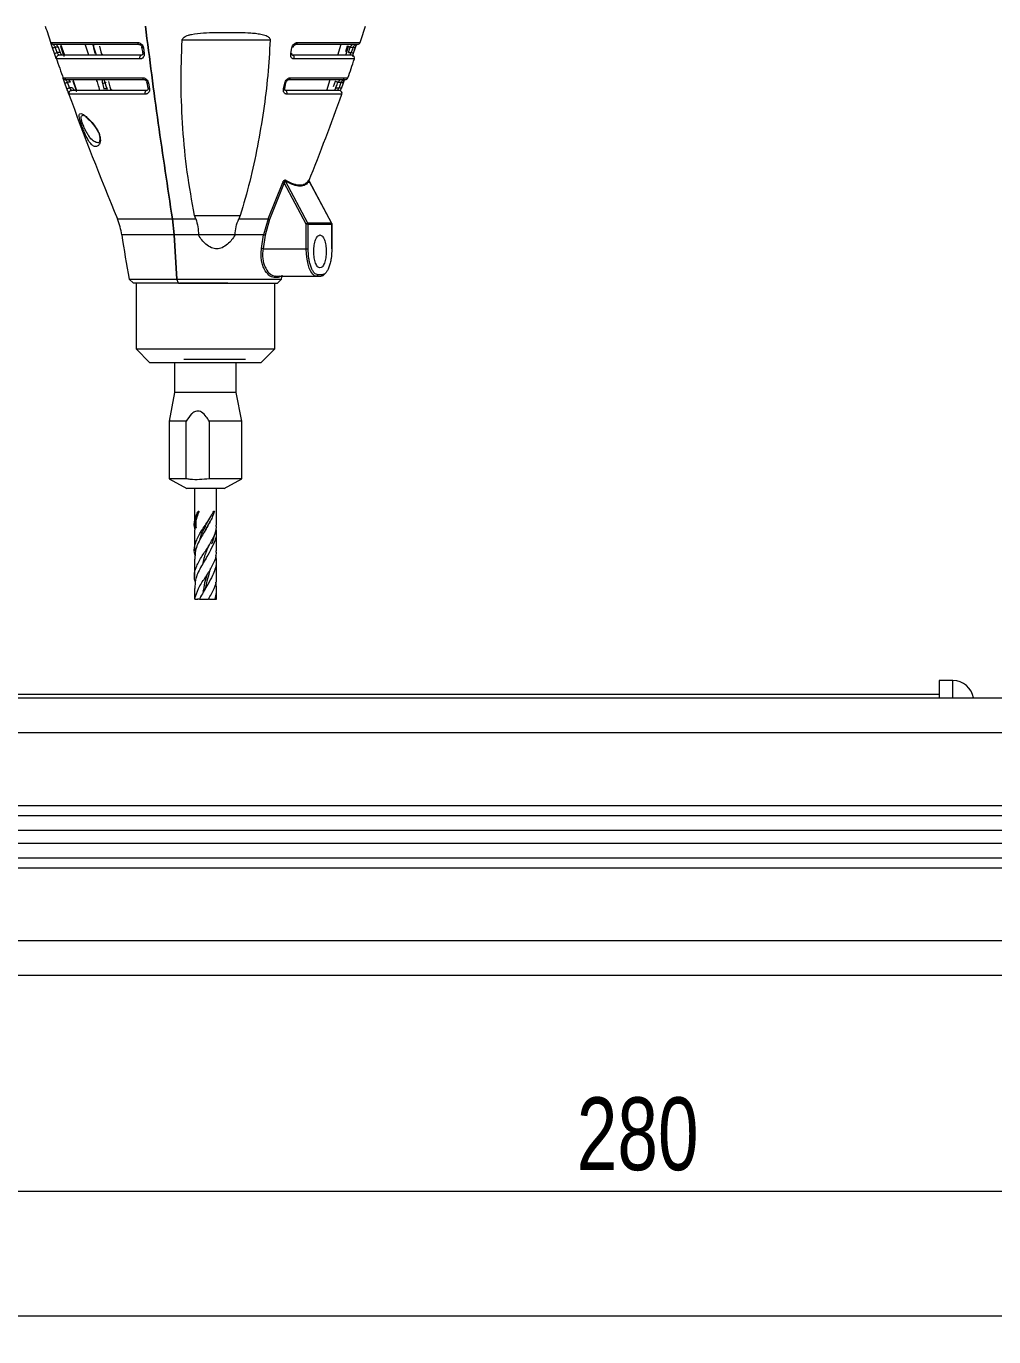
# Model space of a CAD drawing. Header units: millimetres. Extents: x 0 to 594, y 0 to 420.
# Drawn here: x 204 to 250.6, y 247.7 to 310.8 of the extents above; entities that cross this region are included whole.
import ezdxf

# ---------------------------------------------------------------- set-up
doc = ezdxf.new("R2010")
doc.units = ezdxf.units.MM
doc.styles.add('SLDTEXTSTYLE0', font='TXT', dxfattribs={"width": 0.75})
doc.dimstyles.new('SLDDIMSTYLE1', dxfattribs={"dimtxt": 3.5, "dimasz": 3.302, "dimexe": 0, "dimexo": 0.0625, "dimgap": 0.875, "dimtad": 1, "dimlfac": 3, "dimrnd": 1e-09, "dimzin": 12, "dimdsep": 46, "dimtxsty": 'SLDTEXTSTYLE0', "dimsah": 1, "dimcen": 0.09, "dimadec": 0, "dimazin": 3, "dimtfac": 1, "dimtofl": 0, "dimtmove": 0, "dimatfit": 3, "dimfxl": 0, "dimfrac": 2, "dimtolj": 1, "dimtzin": 12, "dimarcsym": 0})

# ---------------------------------------------------------------- blocks, each defined once
blk = doc.blocks.new('*D3')
at = {"color": 7, "linetype": 'Continuous', "lineweight": 0}
for p, q in [((82.46, 265.785), (82.46, 247.735)), ((282.46, 265.785), (282.46, 247.735)), ((82.46, 248.735), (282.46, 248.735))]:
    blk.add_line(p, q, dxfattribs=at)
for points in [[(82.46, 248.735), (85.762, 248.227), (85.762, 249.243)], [(282.46, 248.735), (279.158, 249.243), (279.158, 248.227)]]:
    blk.add_solid(points, dxfattribs=at)
at = {"color": 7, "linetype": 'Continuous', "lineweight": 0, "insert": (177.159, 253.247, -7.653), "char_height": 3.5, "attachment_point": 1, "style": 'SLDTEXTSTYLE0'}
blk.add_mtext('600', dxfattribs=at)
blk = doc.blocks.new('*D4')
at = {"color": 7, "linetype": 'Continuous', "lineweight": 0}
for p, q in [((189.127, 277.452), (189.127, 253.735)), ((282.46, 264.118), (282.46, 253.735)), ((189.127, 254.735), (282.46, 254.735))]:
    blk.add_line(p, q, dxfattribs=at)
for points in [[(189.127, 254.735), (192.429, 254.227), (192.429, 255.243)], [(282.46, 254.735), (279.158, 255.243), (279.158, 254.227)]]:
    blk.add_solid(points, dxfattribs=at)
at = {"color": 7, "linetype": 'Continuous', "lineweight": 0, "insert": (230.492, 259.247, -7.653), "char_height": 3.5, "attachment_point": 1, "style": 'SLDTEXTSTYLE0'}
blk.add_mtext('280', dxfattribs=at)

msp = doc.modelspace()

# ---------------------------------------------------------------- linework, layer by layer
at = {"color": 7, "linetype": 'Continuous', "lineweight": 15}
for p, q in [((215.7415, 310.079), (211.5056, 310.079)), ((205.1856, 309.9698), (209.3595, 309.9698)), ((205.3673, 309.4401), (205.2761, 309.705)), ((205.3119, 309.8774), (205.2912, 309.8816)), ((205.5411, 309.7479), (205.4012, 309.7479)), ((205.4923, 309.4833), (205.4012, 309.7479)), ((205.6323, 309.4833), (205.4923, 309.4833)), ((205.5411, 309.7479), (205.6323, 309.4833)), ((205.6604, 309.8802), (205.8401, 309.351)), ((205.7573, 309.5265), (205.6662, 309.7908)), ((207.0164, 309.351), (206.8467, 309.8802)), ((207.3888, 309.351), (207.2168, 309.8802)), ((207.246, 309.705), (207.3115, 309.4401)), ((207.5298, 309.7908), (207.5953, 309.5265)), ((209.6416, 309.705), (209.6802, 309.4401)), ((216.7321, 309.4401), (216.785, 309.705)), ((218.9941, 309.351), (219.159, 309.8802)), ((219.4468, 309.7908), (219.3572, 309.5265)), ((219.3742, 309.351), (219.5014, 309.7776)), ((219.5038, 309.4833), (219.5935, 309.7479)), ((219.5038, 309.4833), (219.6415, 309.4833)), ((219.5935, 309.7479), (219.731, 309.7479)), ((219.731, 309.7479), (219.6415, 309.4833)), ((219.8295, 309.705), (219.7399, 309.4401)), ((209.475, 309.1753), (205.4591, 309.1753)), ((205.5559, 309.348), (205.5813, 309.3537)), ((205.7756, 308.2748), (209.6087, 308.2748)), ((205.9014, 308.1841), (205.8808, 308.1883)), ((206.2416, 308.1868), (206.4315, 307.6577)), ((218.4664, 307.6577), (218.6313, 308.1868)), ((205.9651, 307.7452), (205.8701, 308.01)), ((206.1351, 308.0546), (205.9946, 308.0546)), ((206.0896, 307.79), (205.9946, 308.0546)), ((206.2302, 307.79), (206.0896, 307.79)), ((206.1569, 307.6546), (206.1823, 307.6604)), ((206.3546, 307.8348), (206.2597, 308.0991)), ((207.6731, 308.01), (207.7414, 307.7452)), ((207.9568, 308.0991), (208.0251, 307.8348)), ((209.8124, 308.0355), (209.8525, 307.7708)), ((209.8929, 308.01), (209.9331, 307.7452)), ((216.3848, 307.7452), (216.44, 308.01)), ((216.4441, 307.763), (216.4993, 308.0277)), ((218.8633, 308.0991), (218.77, 307.8348)), ((218.9159, 307.79), (219.0542, 307.79)), ((219.0094, 308.0546), (219.1476, 308.0546)), ((219.1476, 308.0546), (219.0542, 307.79)), ((219.2455, 308.01), (219.152, 307.7452)), ((209.7291, 307.4803), (206.0608, 307.4803)), ((206.7411, 306.4671), (206.8578, 306.425)), ((215.6371, 301.4816), (216.348, 303.2425)), ((216.4212, 303.2171), (215.7075, 301.4553)), ((217.4797, 301.2398), (216.4212, 303.2171)), ((217.5601, 301.2739), (216.478, 303.2955)), ((218.7039, 301.272), (217.6148, 303.3065)), ((217.6164, 303.2955), (218.6985, 301.2739)), ((211.0405, 301.4816), (211.1198, 300.7121)), ((211.0405, 301.4816), (212.1601, 301.4816)), ((211.1198, 300.7121), (211.0405, 301.4816)), ((212.1601, 301.4816), (212.1073, 301.6555)), ((212.1073, 301.6555), (214.3034, 301.6555)), ((214.3034, 301.6555), (214.2342, 301.4816)), ((214.2342, 301.4816), (215.6371, 301.4816)), ((215.6371, 301.4816), (215.4258, 300.7121)), ((215.7075, 301.4553), (215.4985, 300.7024)), ((217.4797, 300.0507), (217.4797, 301.2398)), ((217.5686, 301.2398), (217.4797, 301.2398)), ((218.6985, 301.2739), (217.5601, 301.2739)), ((217.5686, 300.0507), (217.5686, 301.2398)), ((217.5686, 301.2398), (218.707, 301.2398)), ((218.707, 301.2398), (218.707, 300.0507)), ((218.712, 301.2398), (218.707, 301.2398)), ((218.712, 300.0507), (218.712, 301.2398)), ((211.1198, 300.7121), (211.2537, 298.5954)), ((211.2537, 298.5954), (211.1198, 300.7121)), ((212.286, 300.7121), (211.1198, 300.7121)), ((214.058, 300.7121), (212.286, 300.7121)), ((215.4258, 300.7121), (214.058, 300.7121)), ((215.3263, 300.0614), (215.4258, 300.7121)), ((215.4985, 300.7024), (215.3983, 300.0507)), ((215.3983, 300.0507), (217.4797, 300.0507)), ((217.4797, 300.0507), (217.5686, 300.0507)), ((215.9921, 298.7277), (217.9754, 298.7277)), ((217.9754, 298.7277), (218.1736, 298.7277)), ((218.2369, 298.796), (218.0387, 298.796)), ((208.9624, 298.5954), (209.161, 298.3968)), ((208.9624, 298.5954), (211.2537, 298.5954)), ((209.2933, 298.3973), (209.2933, 295.2306)), ((211.328, 298.3973), (211.2537, 298.5954)), ((211.2537, 298.5954), (216.2908, 298.5954)), ((213.7111, 298.3973), (211.3777, 298.3973)), ((216.1266, 298.6724), (215.9318, 298.6724)), ((215.9599, 295.2306), (215.9599, 298.3973)), ((216.0922, 298.3968), (216.2908, 298.5954)), ((209.2933, 295.2306), (209.9599, 294.5639)), ((209.2933, 295.2306), (211.3777, 295.2306)), ((211.3777, 295.2306), (215.9599, 295.2306)), ((215.2933, 294.5639), (215.9599, 295.2306)), ((211.6275, 294.5639), (209.9599, 294.5639)), ((211.1449, 294.5639), (211.1449, 293.1426)), ((215.2933, 294.5639), (211.6275, 294.5639)), ((214.1083, 293.1426), (214.1083, 294.5639)), ((211.1449, 293.1426), (210.8782, 291.7583)), ((214.1083, 293.1426), (211.1449, 293.1426)), ((214.375, 291.7583), (214.1083, 293.1426)), ((210.8782, 291.7583), (210.8782, 288.9891)), ((211.7026, 291.7583), (210.8782, 291.7583)), ((211.7026, 288.9891), (211.7026, 291.7583)), ((214.375, 291.7583), (212.8066, 291.7583)), ((212.8066, 291.7583), (212.8066, 288.9891)), ((214.375, 288.9891), (214.375, 291.7583)), ((210.8782, 288.9891), (211.7249, 288.5198)), ((211.7026, 288.9891), (210.8782, 288.9891)), ((214.375, 288.9891), (212.8066, 288.9891)), ((213.5283, 288.5198), (214.375, 288.9891)), ((213.5283, 288.5198), (211.7249, 288.5198)), ((212.0974, 288.5198), (212.0974, 286.7667)), ((213.1558, 286.7667), (213.1558, 288.5198)), ((212.284, 287.4325), (212.3164, 287.4325)), ((213.0299, 287.4325), (213.0553, 287.4325)), ((212.1592, 286.9727), (212.1198, 286.5333)), ((212.9386, 287.2641), (212.9117, 287.2136)), ((212.0974, 286.5333), (212.0974, 285.5193)), ((213.1558, 285.5193), (213.1558, 286.5333)), ((212.0974, 285.1259), (212.0974, 284.2555)), ((212.5577, 285.158), (212.4791, 284.8681)), ((212.6269, 285.1282), (212.627, 285.1283)), ((213.1558, 284.2555), (213.1558, 285.1259)), ((212.0974, 283.7182), (212.0974, 283.2098)), ((212.5092, 283.6152), (212.5251, 283.5403)), ((213.1558, 283.2098), (213.1558, 283.7182)), ((212.1179, 283.2098), (212.2639, 283.2098)), ((212.3115, 283.2098), (212.2524, 283.2098)), ((212.3327, 283.2223), (212.3115, 283.2098)), ((212.3412, 283.2098), (212.7725, 283.2098)), ((212.8284, 283.2098), (212.7725, 283.2098)), ((212.8284, 283.2098), (212.912, 283.2098)), ((212.9417, 283.2098), (213.0722, 283.2098)), ((213.0722, 283.2098), (213.1558, 283.2098)), ((248.5891, 279.285), (247.9224, 279.285)), ((247.9224, 279.285), (247.9224, 278.4517)), ((247.9224, 278.6183), (202.7933, 278.6183)), ((202.7933, 278.4517), (282.4599, 278.4517)), ((82.4599, 276.785), (282.4599, 276.785)), ((82.4599, 273.285), (282.4599, 273.285)), ((82.4599, 272.8017), (282.4599, 272.8017)), ((82.4599, 272.0946), (282.4599, 272.0946)), ((82.4599, 271.4753), (282.4599, 271.4753)), ((82.4599, 270.7682), (282.4599, 270.7682)), ((82.4599, 270.285), (282.4599, 270.285)), ((82.4599, 266.785), (282.4599, 266.785)), ((82.4599, 265.1183), (282.4599, 265.1183))]:
    msp.add_line(p, q, dxfattribs=at)
at = {"color": 66, "linetype": 'Continuous', "lineweight": 15}
for p, q in [((216.7904, 309.4552), (216.7912, 309.4579)), ((217.0567, 309.9698), (220.0688, 309.9698)), ((219.7954, 309.1753), (216.898, 309.1753)), ((216.7143, 308.2748), (219.4789, 308.2748)), ((219.1938, 307.4803), (216.5488, 307.4803)), ((208.3933, 301.4816), (211.0405, 301.4816)), ((211.1198, 300.7121), (208.6049, 300.7121)), ((218.712, 300.0507), (218.707, 300.0507)), ((212.1592, 286.9727), (212.164, 286.6193)), ((212.6315, 286.5338), (212.8747, 286.9727)), ((248.5891, 278.4517), (248.5891, 279.285))]:
    msp.add_line(p, q, dxfattribs=at)
at = {"color": 7, "linetype": 'Continuous', "lineweight": 15, "flags": 128}
for points in [[(205.2761, 309.705), (205.2782, 309.7057), (205.285, 309.708), (205.2965, 309.7119), (205.312, 309.7173), (205.3311, 309.7238), (205.3529, 309.7313), (205.3766, 309.7394), (205.4012, 309.7479)], [(205.3673, 309.4401), (205.3693, 309.4408), (205.3762, 309.4432), (205.3876, 309.4471), (205.4031, 309.4525), (205.4222, 309.4591), (205.444, 309.4666), (205.4677, 309.4748), (205.4923, 309.4833)], [(209.3595, 309.9698), (209.363, 309.9509), (209.3678, 309.9336), (209.3737, 309.9181), (209.3806, 309.9049), (209.3883, 309.8943), (209.3967, 309.8865), (209.4054, 309.8818), (209.4144, 309.8802)], [(209.6416, 309.705), (209.6188, 309.7057), (209.5989, 309.708), (209.5826, 309.7119), (209.5707, 309.7173), (209.5635, 309.7238), (209.5614, 309.7313), (209.5645, 309.7394), (209.5726, 309.7479)], [(209.6111, 309.4833), (209.603, 309.4748), (209.5999, 309.4666), (209.602, 309.4591), (209.6092, 309.4525), (209.6212, 309.4471), (209.6374, 309.4432), (209.6574, 309.4408), (209.6802, 309.4401)], [(219.7424, 309.4415), (219.7427, 309.4408), (219.7399, 309.4401)], [(219.8295, 309.705), (219.8323, 309.7057), (219.8301, 309.708), (219.8282, 309.7092)], [(209.475, 309.1753), (209.472, 309.206), (209.4723, 309.2374), (209.4759, 309.2678), (209.4825, 309.2954), (209.4918, 309.3187), (209.5032, 309.3363), (209.5162, 309.3473), (209.5299, 309.351)], [(216.898, 309.1753), (216.902, 309.206), (216.9016, 309.2374), (216.8967, 309.2678), (216.8878, 309.2954), (216.8752, 309.3187), (216.8597, 309.3363), (216.8421, 309.3473), (216.8235, 309.351)], [(209.6087, 308.2748), (209.6123, 308.2563), (209.6172, 308.2392), (209.6231, 308.224), (209.63, 308.2111), (209.6377, 308.2007), (209.646, 308.193), (209.6547, 308.1884), (209.6636, 308.1868)], [(205.8701, 308.01), (205.8721, 308.0107), (205.8789, 308.0131), (205.8902, 308.0172), (205.9057, 308.0227), (205.9247, 308.0295), (205.9464, 308.0373), (205.97, 308.0458), (205.9946, 308.0546)], [(205.9651, 307.7452), (205.9671, 307.7459), (205.9739, 307.7483), (205.9853, 307.7524), (206.0007, 307.758), (206.0197, 307.7648), (206.0414, 307.7726), (206.065, 307.7811), (206.0896, 307.79)], [(209.7291, 307.4803), (209.726, 307.5111), (209.7261, 307.5428), (209.7296, 307.5734), (209.7362, 307.6013), (209.7455, 307.6249), (209.7571, 307.6427), (209.7701, 307.6539), (209.784, 307.6577)], [(209.8929, 308.01), (209.87, 308.0107), (209.85, 308.0131), (209.8337, 308.0172), (209.8217, 308.0227), (209.8145, 308.0295), (209.8123, 308.0373), (209.8153, 308.0458), (209.8234, 308.0546)], [(209.8635, 307.79), (209.8555, 307.7811), (209.8525, 307.7726), (209.8546, 307.7648), (209.8619, 307.758), (209.8739, 307.7524), (209.8902, 307.7483), (209.9102, 307.7459), (209.9331, 307.7452)], [(216.5488, 307.4803), (216.553, 307.5111), (216.5528, 307.5428), (216.5481, 307.5734), (216.5392, 307.6013), (216.5265, 307.6249), (216.5109, 307.6427), (216.4932, 307.6539), (216.4745, 307.6577)], [(219.2455, 308.01), (219.2483, 308.0107), (219.2462, 308.0131), (219.2393, 308.0172), (219.2278, 308.0227), (219.2122, 308.0295), (219.1931, 308.0373), (219.1713, 308.0458), (219.1476, 308.0546)], [(219.1547, 307.7466), (219.1548, 307.7459), (219.152, 307.7452)], [(218.6985, 301.2739), (218.7025, 301.2733), (218.7042, 301.2713), (218.7035, 301.2682), (218.7022, 301.266)], [(217.9754, 298.7277), (217.8787, 298.7532), (217.7857, 298.8284), (217.7, 298.9507), (217.6249, 299.1152), (217.5632, 299.3157), (217.5174, 299.5444), (217.4892, 299.7926), (217.4797, 300.0507)], [(216.2908, 298.5954), (216.309, 298.6894), (216.3254, 298.7753)]]:
    msp.add_lwpolyline(points, dxfattribs=at)
at = {"color": 66, "linetype": 'Continuous', "lineweight": 15, "flags": 128}
for points in [[(216.3848, 307.7452), (216.4049, 307.7459), (216.4215, 307.7483), (216.4339, 307.7524), (216.4416, 307.758), (216.4441, 307.763)], [(216.44, 308.01), (216.4601, 308.0107), (216.4767, 308.0131), (216.4891, 308.0172), (216.4968, 308.0227), (216.4993, 308.0278)], [(207.5421, 305.4539), (207.5381, 305.4417), (207.5431, 305.4258), (207.5604, 305.4132)]]:
    msp.add_lwpolyline(points, dxfattribs=at)
at = {"color": 7, "linetype": 'Continuous', "lineweight": 15}
for centre, radius, start, end in [((335.2575, 354.292), 137.4172, 198.472952, 198.832787), ((89.9956, 354.292), 137.4172, 341.183549, 341.527069), ((205.3108, 310.0125), 0.1323, 198.812146, 269.995613), ((216.9613, 309.9734), 0.0955, 282.649049, 357.849526), ((219.2473, 308.8379), 0.9736, 69.171712, 78.175303), ((219.9436, 310.0125), 0.1323, 270, 341.183549), ((335.2575, 354.292), 137.4172, 199.149132, 199.581174), ((205.584, 309.2187), 0.1323, 90.006567, 199.169793), ((89.9956, 354.292), 137.4172, 340.435249, 340.833207), ((219.6704, 309.2187), 0.1323, 340.833207, 90), ((205.9002, 308.3191), 0.1323, 199.558373, 269.996221), ((219.3542, 308.3191), 0.1323, 270, 340.435249), ((335.2575, 354.292), 137.4172, 199.898766, 202.600746), ((206.1852, 307.5254), 0.1323, 90.009109, 199.919075), ((207.656, 308.479), 0.4693, 272.081266, 295.256136), ((207.7244, 308.2115), 0.4667, 272.090713, 295.403424), ((218.6631, 307.1819), 0.9388, 68.356622, 77.687868), ((219.0694, 307.5254), 0.1323, 340.083293, 90), ((89.9956, 354.292), 137.4172, 338.215837, 340.083293), ((206.6766, 306.2049), 0.0945, 233.970822, 284.192832), ((216.2643, 302.8823), 0.3698, 64.878489, 76.908165), ((216.5472, 303.3187), 0.073, 150.205302, 198.509795), ((217.6693, 303.3333), 0.065, 160.529447, 215.544735), ((205.4621, 300.2614), 3.175, 8.161487, 22.600746), ((215.5468, 301.1316), 0.3614, 63.593322, 75.528198), ((217.6039, 301.0591), 0.2192, 101.514214, 124.496892), ((217.4962, 301.2399), 0.0724, 359.891448, 28.011313), ((218.6346, 301.2399), 0.0725, 359.905111, 28.005501), ((251.374, 306.8459), 43.2067, 188.161487, 191.008399), ((215.33, 299.7171), 0.9997, 80.297587, 84.497983), ((215.2293, 299.1633), 0.9033, 79.219884, 83.837497), ((215.9948, 298.6643), 0.0635, 92.48427, 172.691016), ((216.1916, 298.6618), 0.0659, 91.112355, 170.803986), ((217.9728, 298.7936), 0.0659, 272.244694, 2.085329), ((218.1367, 299.0301), 0.3046, 276.971085, 325.325633), ((218.171, 298.7936), 0.0659, 272.245945, 2.084079), ((248.5891, 278.285), 1, 9.594068, 90)]:
    msp.add_arc(centre, radius, start, end, dxfattribs=at)
at = {"color": 66, "linetype": 'Continuous', "lineweight": 15}
for centre, radius, start, end in [((219.5257, 309.0609), 0.438, 60.340171, 74.673703), ((219.4989, 309.0229), 0.7613, 64.364162, 72.243431), ((216.6179, 308.2802), 0.0965, 284.967031, 356.839035), ((218.9381, 307.3834), 0.4228, 59.193775, 74.062368)]:
    msp.add_arc(centre, radius, start, end, dxfattribs=at)
at = {"color": 7, "linetype": 'Continuous', "lineweight": 15}
for points, knots in [([(209.7393, 310.7522), (209.9405, 309.1914), (210.3429, 306.0699), (210.808, 303.011), (211.0405, 301.4816)], [0, 0, 0, 0, 0.5, 1, 1, 1, 1]), ([(211.0405, 301.4816), (210.808, 303.011), (210.3429, 306.0699), (209.9405, 309.1914), (209.7393, 310.7522)], [0, 0, 0, 0, 0.5, 1, 1, 1, 1]), ([(212.1073, 301.6555), (211.9785, 302.3469), (211.7213, 303.7285), (211.5275, 305.835), (211.4284, 307.952), (211.4798, 309.3699), (211.5056, 310.079)], [0, 0, 0, 0, 0.2499991, 0.4996261, 0.7497329, 1, 1, 1, 1]), ([(211.5056, 310.079), (211.5089, 310.0975), (211.5158, 310.1365), (211.555, 310.1884), (211.6129, 310.2354), (211.699, 310.2817), (211.8161, 310.3246), (212.094, 310.3931), (212.5318, 310.4344), (213.1106, 310.4533), (213.6867, 310.4571), (214.2563, 310.4531), (214.7291, 310.4378), (215.0928, 310.4053), (215.3172, 310.3683), (215.4801, 310.3237), (215.5842, 310.2806), (215.6587, 310.2343), (215.7069, 310.1876), (215.7377, 310.1361), (215.7403, 310.0974), (215.7415, 310.079)], [0, 0, 0, 0, 0.0128309, 0.0269757, 0.0435768, 0.0633552, 0.092167, 0.1260836, 0.2509061, 0.3754143, 0.5002696, 0.6246463, 0.7493973, 0.8164345, 0.8746917, 0.9085387, 0.9372719, 0.9568193, 0.9732467, 0.9872667, 1, 1, 1, 1]), ([(215.7415, 310.079), (215.7082, 309.515), (215.6413, 308.3831), (215.4286, 306.684), (215.14, 304.9824), (214.7826, 303.3), (214.4615, 302.198), (214.3034, 301.6555)], [0, 0, 0, 0, 0.1990736, 0.3994736, 0.6009539, 0.8035754, 1, 1, 1, 1]), ([(205.2761, 309.705), (205.2644, 309.739), (205.2409, 309.8071), (205.2155, 309.8795), (205.2017, 309.9189), (205.198, 309.9299), (205.197, 309.9329)], [0, 0, 0, 0, 0.3720415, 0.7437067, 0.9298589, 1, 1, 1, 1]), ([(205.3108, 309.8802), (205.329, 309.8802), (205.3661, 309.8802), (205.5907, 309.8802), (205.9443, 309.8802), (206.435, 309.8802), (207.0465, 309.8802), (207.7615, 309.8802), (208.55, 309.8802), (209.129, 309.8802), (209.4144, 309.8802)], [0, 0, 0, 0, 0.1208643, 0.24520541, 0.37197709, 0.49999985, 0.62802272, 0.7547944, 0.87913533, 1, 1, 1, 1]), ([(205.4012, 309.7479), (205.3903, 309.7637), (205.3685, 309.7953), (205.3428, 309.832), (205.326, 309.8562), (205.3167, 309.8701), (205.3111, 309.8786), (205.3109, 309.8797), (205.3108, 309.8802)], [0, 0, 0, 0, 0.2500516, 0.4988831, 0.6377273, 0.7662078, 0.8862055, 1, 1, 1, 1]), ([(205.4439, 309.2155), (205.4398, 309.2274), (205.4296, 309.257), (205.4021, 309.3388), (205.3789, 309.4063), (205.3673, 309.4401)], [0, 0, 0, 0, 0.2499919, 0.6243394, 1, 1, 1, 1]), ([(205.4506, 309.8802), (205.4506, 309.8797), (205.4508, 309.8786), (205.4564, 309.8701), (205.4657, 309.8563), (205.4825, 309.8321), (205.5083, 309.7954), (205.5302, 309.7638), (205.5411, 309.7479)], [0, 0, 0, 0, 0.1135343, 0.2332407, 0.3614191, 0.4999248, 0.7488931, 1, 1, 1, 1]), ([(205.584, 309.351), (205.5833, 309.3515), (205.582, 309.3526), (205.5756, 309.3611), (205.5661, 309.3749), (205.5511, 309.3972), (205.5264, 309.4331), (205.5048, 309.4649), (205.4923, 309.4833)], [0, 0, 0, 0, 0.1154502, 0.2362969, 0.3641154, 0.5001958, 0.7118898, 1, 1, 1, 1]), ([(205.6323, 309.4833), (205.6447, 309.465), (205.6663, 309.4332), (205.6911, 309.3973), (205.7061, 309.3749), (205.7156, 309.3612), (205.722, 309.3526), (205.7234, 309.3515), (205.7241, 309.351)], [0, 0, 0, 0, 0.2875863, 0.4991785, 0.6354179, 0.7633837, 0.8843955, 1, 1, 1, 1]), ([(205.8351, 309.2988), (205.8339, 309.3022), (205.8299, 309.3137), (205.8162, 309.3538), (205.7918, 309.4262), (205.7688, 309.4931), (205.7573, 309.5265)], [0, 0, 0, 0, 0.07697733, 0.26211398, 0.63083432, 1, 1, 1, 1]), ([(207.5953, 309.5265), (207.6053, 309.4923), (207.6203, 309.4411), (207.6514, 309.3994), (207.6618, 309.3856)], [0, 0, 0, 0, 0.6674924, 1, 1, 1, 1]), ([(207.7536, 309.351), (207.747, 309.3515), (207.7334, 309.3526), (207.7106, 309.3611), (207.6868, 309.3749), (207.6607, 309.3952), (207.6449, 309.413), (207.6361, 309.423)], [0, 0, 0, 0, 0.17153236, 0.35109999, 0.54098655, 0.7431346, 1, 1, 1, 1]), ([(209.3595, 309.9698), (209.3758, 309.9688), (209.4084, 309.9668), (209.4573, 309.9503), (209.5038, 309.9253), (209.5592, 309.8804), (209.6163, 309.807), (209.6332, 309.739), (209.6416, 309.705)], [0, 0, 0, 0, 0.1250944, 0.2505779, 0.3751895, 0.5009282, 0.7500909, 1, 1, 1, 1]), ([(209.4144, 309.8802), (209.4226, 309.8796), (209.4389, 309.8786), (209.4645, 309.8702), (209.4893, 309.8573), (209.5203, 309.8344), (209.5531, 309.7977), (209.566, 309.7646), (209.5726, 309.7479)], [0, 0, 0, 0, 0.1161673, 0.2338573, 0.3544194, 0.4784478, 0.7354605, 1, 1, 1, 1]), ([(209.6802, 309.4401), (209.6816, 309.4061), (209.6845, 309.3382), (209.6422, 309.2499), (209.5816, 309.2003), (209.523, 309.1784), (209.4909, 309.1763), (209.475, 309.1753)], [0, 0, 0, 0, 0.2498153, 0.4993611, 0.7486104, 0.8750809, 1, 1, 1, 1]), ([(209.6111, 309.4833), (209.6144, 309.465), (209.6201, 309.4332), (209.6089, 309.3972), (209.5927, 309.3749), (209.5745, 309.3612), (209.5535, 309.3526), (209.5376, 309.3515), (209.5299, 309.351)], [0, 0, 0, 0, 0.2876999, 0.4991814, 0.635437, 0.7634177, 0.8844153, 1, 1, 1, 1]), ([(209.5637, 309.7236), (209.5695, 309.6836), (209.5823, 309.5954), (209.5952, 309.5071), (209.6022, 309.4588)], [0, 0, 0, 0, 0.45248042, 1, 1, 1, 1]), ([(216.898, 309.1753), (216.8838, 309.1763), (216.8552, 309.1783), (216.8041, 309.1999), (216.7534, 309.2498), (216.7212, 309.3381), (216.7284, 309.4061), (216.7321, 309.4401)], [0, 0, 0, 0, 0.1252687, 0.2508969, 0.5002868, 0.7497073, 1, 1, 1, 1]), ([(216.785, 309.705), (216.795, 309.7389), (216.8148, 309.8068), (216.8711, 309.8802), (216.924, 309.925), (216.9676, 309.95), (217.0127, 309.9667), (217.0421, 309.9688), (217.0567, 309.9698)], [0, 0, 0, 0, 0.249523, 0.4987898, 0.6236419, 0.7490261, 0.8754196, 1, 1, 1, 1]), ([(216.8403, 309.348), (216.8299, 309.3484), (216.8094, 309.3493), (216.7933, 309.3739), (216.785, 309.4103), (216.7891, 309.4422), (216.7911, 309.4574)], [0, 0, 0, 0, 0.268143, 0.528478, 0.7755759, 1, 1, 1, 1]), ([(216.844, 309.7221), (216.8488, 309.7396), (216.8591, 309.7767), (216.8874, 309.8205), (216.917, 309.8505), (216.9427, 309.8684), (216.9699, 309.8804), (216.9858, 309.8812), (216.9938, 309.8816)], [0, 0, 0, 0, 0.2152788, 0.4581596, 0.5884509, 0.722348, 0.858948, 1, 1, 1, 1]), ([(216.9822, 309.8802), (217.2349, 309.8802), (217.7476, 309.8802), (218.4108, 309.8802), (218.9819, 309.8802), (219.4337, 309.8802), (219.7474, 309.8802), (219.9221, 309.8802), (219.9285, 309.8802), (219.9313, 309.8802)], [0, 0, 0, 0, 0.1422469, 0.2885852, 0.437784, 0.5884555, 0.7391272, 0.8883262, 1, 1, 1, 1]), ([(219.6415, 309.4833), (219.6305, 309.4666), (219.6089, 309.4336), (219.5888, 309.3965), (219.5784, 309.3738), (219.574, 309.3611), (219.5725, 309.3527), (219.5745, 309.3516), (219.5754, 309.351)], [0, 0, 0, 0, 0.2645508, 0.5205018, 0.6443634, 0.7649346, 0.8829903, 1, 1, 1, 1]), ([(219.5935, 309.7479), (219.6045, 309.7637), (219.6266, 309.7953), (219.6561, 309.832), (219.6775, 309.8562), (219.6912, 309.8701), (219.7015, 309.8786), (219.7049, 309.8797), (219.7066, 309.8802)], [0, 0, 0, 0, 0.2500475, 0.4988877, 0.6377605, 0.7662551, 0.8862288, 1, 1, 1, 1]), ([(219.7086, 309.3445), (219.7126, 309.3555), (219.7223, 309.3818), (219.735, 309.4195), (219.7424, 309.4415)], [0, 0, 0, 0, 0.4176148, 1, 1, 1, 1]), ([(219.8441, 309.8802), (219.8424, 309.8797), (219.8389, 309.8786), (219.8287, 309.8701), (219.815, 309.8563), (219.7937, 309.8321), (219.7642, 309.7954), (219.7421, 309.7638), (219.731, 309.7479)], [0, 0, 0, 0, 0.1135597, 0.2332875, 0.3614584, 0.4999225, 0.7488927, 1, 1, 1, 1]), ([(219.7386, 309.4444), (219.7521, 309.4843), (219.7821, 309.5726), (219.8119, 309.6609), (219.8282, 309.7092)], [0, 0, 0, 0, 0.4524796, 1, 1, 1, 1]), ([(219.9021, 309.88), (219.8903, 309.8558), (219.8649, 309.8042), (219.8418, 309.7395), (219.8295, 309.705)], [0, 0, 0, 0, 0.4670614, 1, 1, 1, 1]), ([(219.8321, 309.7063), (219.8383, 309.7242), (219.8501, 309.7583), (219.8676, 309.8032), (219.8809, 309.837), (219.8882, 309.8594), (219.8881, 309.8713), (219.8792, 309.8756), (219.8623, 309.8756), (219.8462, 309.8768), (219.8382, 309.8775)], [0, 0, 0, 0, 0.1703035, 0.3259342, 0.4661068, 0.5909018, 0.7029735, 0.8055983, 0.9034274, 1, 1, 1, 1]), ([(209.5299, 309.351), (209.2556, 309.351), (208.699, 309.351), (207.9413, 309.351), (207.254, 309.351), (206.6662, 309.351), (206.1944, 309.351), (205.8542, 309.351), (205.6378, 309.351), (205.6018, 309.351), (205.584, 309.351)], [0, 0, 0, 0, 0.1208752, 0.2452178, 0.3719852, 0.5000001, 0.6280151, 0.7547821, 0.8791251, 1, 1, 1, 1]), ([(219.6587, 309.351), (219.6559, 309.351), (219.6495, 309.351), (219.4812, 309.351), (219.1795, 309.351), (218.7452, 309.351), (218.1964, 309.351), (217.5591, 309.351), (217.0664, 309.351), (216.8235, 309.351)], [0, 0, 0, 0, 0.1121561, 0.261271, 0.4118541, 0.5624368, 0.7115522, 0.8578155, 1, 1, 1, 1]), ([(205.8701, 308.01), (205.8578, 308.044), (205.8334, 308.1119), (205.8068, 308.1843), (205.7924, 308.2238), (205.7885, 308.2349), (205.7875, 308.2379)], [0, 0, 0, 0, 0.3718637, 0.7433476, 0.9295006, 1, 1, 1, 1]), ([(205.9002, 308.1868), (205.9174, 308.1868), (205.9523, 308.1868), (206.1592, 308.1868), (206.4839, 308.1868), (206.9338, 308.1868), (207.4942, 308.1868), (208.1464, 308.1868), (208.8678, 308.1868), (209.3983, 308.1868), (209.6636, 308.1868)], [0, 0, 0, 0, 0.1208875, 0.2452323, 0.3719929, 0.4999974, 0.6280019, 0.7547628, 0.8773758, 1, 1, 1, 1]), ([(205.9946, 308.0546), (205.9833, 308.0703), (205.9607, 308.1017), (205.9338, 308.1383), (205.9163, 308.1626), (205.9064, 308.1766), (205.9005, 308.1853), (205.9003, 308.1863), (205.9002, 308.1868)], [0, 0, 0, 0, 0.24999211, 0.4988845, 0.63843537, 0.76704662, 0.88673433, 1, 1, 1, 1]), ([(206.0407, 308.1868), (206.0408, 308.1863), (206.0409, 308.1853), (206.0468, 308.1767), (206.0566, 308.1627), (206.0742, 308.1384), (206.0945, 308.1107), (206.1167, 308.0803), (206.1281, 308.0645), (206.1351, 308.0546)], [0, 0, 0, 0, 0.1129878, 0.2323707, 0.3606633, 0.4998979, 0.7485894, 0.8428634, 1, 1, 1, 1]), ([(207.5523, 307.6577), (207.5239, 307.7555), (207.4729, 307.9315), (207.4152, 308.1083), (207.3897, 308.1868)], [0, 0, 0, 0, 0.5561549, 1, 1, 1, 1]), ([(207.919, 307.6577), (207.9078, 307.6953), (207.8556, 307.8714), (207.7998, 308.048), (207.7559, 308.1868)], [0, 0, 0, 0, 0.2138575, 1, 1, 1, 1]), ([(207.9397, 308.1623), (207.9427, 308.1673), (207.9485, 308.1768), (207.9629, 308.1852), (207.9753, 308.1863), (207.9813, 308.1868)], [0, 0, 0, 0, 0.3557826, 0.6868039, 1, 1, 1, 1]), ([(209.6087, 308.2748), (209.625, 308.2738), (209.6578, 308.2718), (209.7069, 308.2553), (209.7536, 308.2302), (209.8094, 308.1852), (209.8669, 308.1119), (209.8842, 308.044), (209.8929, 308.01)], [0, 0, 0, 0, 0.1250728, 0.2505816, 0.3751367, 0.5009293, 0.7501136, 1, 1, 1, 1]), ([(209.6636, 308.1868), (209.6716, 308.1863), (209.688, 308.1853), (209.7144, 308.1767), (209.7411, 308.1627), (209.7727, 308.1384), (209.8046, 308.1018), (209.8171, 308.0703), (209.8234, 308.0546)], [0, 0, 0, 0, 0.1130795, 0.2325653, 0.3609448, 0.5002167, 0.7490634, 1, 1, 1, 1]), ([(216.44, 308.01), (216.4502, 308.0439), (216.4706, 308.1117), (216.5275, 308.185), (216.5809, 308.2299), (216.6248, 308.255), (216.6701, 308.2717), (216.6996, 308.2738), (216.7143, 308.2748)], [0, 0, 0, 0, 0.2495274, 0.4987967, 0.6237132, 0.7490738, 0.8754651, 1, 1, 1, 1]), ([(216.4993, 308.0277), (216.5042, 308.0452), (216.5149, 308.0825), (216.5437, 308.1264), (216.5738, 308.1568), (216.5999, 308.1749), (216.6274, 308.1871), (216.6434, 308.1879), (216.6515, 308.1883)], [0, 0, 0, 0, 0.2155542, 0.4587836, 0.58923, 0.7230748, 0.8593538, 1, 1, 1, 1]), ([(216.6399, 308.1868), (216.8714, 308.1868), (217.3409, 308.1868), (217.9483, 308.1868), (218.4713, 308.1868), (218.8852, 308.1868), (219.1732, 308.1868), (219.3337, 308.1868), (219.341, 308.1868), (219.3441, 308.1868)], [0, 0, 0, 0, 0.1421054, 0.2882743, 0.4372836, 0.5877542, 0.7382254, 0.8872344, 1, 1, 1, 1]), ([(219.0094, 308.0546), (219.0209, 308.0703), (219.0437, 308.1017), (219.0742, 308.1383), (219.0964, 308.1626), (219.1106, 308.1766), (219.1212, 308.1853), (219.1247, 308.1863), (219.1264, 308.1868)], [0, 0, 0, 0, 0.2499834, 0.4988813, 0.6384844, 0.7671023, 0.8867671, 1, 1, 1, 1]), ([(219.2645, 308.1868), (219.2628, 308.1863), (219.2593, 308.1853), (219.2487, 308.1767), (219.2346, 308.1627), (219.2125, 308.1384), (219.1819, 308.1018), (219.1591, 308.0703), (219.1476, 308.0546)], [0, 0, 0, 0, 0.1130865, 0.2325685, 0.3609462, 0.5002159, 0.7490653, 1, 1, 1, 1]), ([(219.3208, 308.1853), (219.3086, 308.1611), (219.2824, 308.1093), (219.2583, 308.0444), (219.2455, 308.01)], [0, 0, 0, 0, 0.4688258, 1, 1, 1, 1]), ([(219.2481, 308.0114), (219.2546, 308.0292), (219.2669, 308.0633), (219.2851, 308.1082), (219.299, 308.1423), (219.3069, 308.165), (219.3072, 308.1773), (219.2988, 308.1819), (219.2823, 308.1822), (219.2664, 308.1835), (219.2585, 308.1841)], [0, 0, 0, 0, 0.1707443, 0.3268473, 0.4674433, 0.5925444, 0.7046817, 0.8070266, 0.9042334, 1, 1, 1, 1]), ([(206.0449, 307.5208), (206.0406, 307.5327), (206.0299, 307.5623), (206.0014, 307.644), (205.9772, 307.7114), (205.9651, 307.7452)], [0, 0, 0, 0, 0.2491285, 0.6239098, 1, 1, 1, 1]), ([(206.1851, 307.6577), (206.1844, 307.6582), (206.183, 307.6593), (206.1762, 307.6679), (206.1663, 307.6817), (206.1506, 307.7041), (206.1248, 307.7401), (206.1025, 307.7717), (206.0896, 307.79)], [0, 0, 0, 0, 0.115061, 0.2357211, 0.3636196, 0.5001433, 0.7119137, 1, 1, 1, 1]), ([(209.784, 307.6577), (209.5305, 307.6577), (209.0234, 307.6577), (208.3339, 307.6577), (207.7107, 307.6577), (207.1743, 307.6577), (206.747, 307.6577), (206.3232, 307.6577), (206.24, 307.6577), (206.1851, 307.6577)], [0, 0, 0, 0, 0.1226996, 0.2453877, 0.3722127, 0.500278, 0.6283433, 0.7551681, 1, 1, 1, 1]), ([(206.2302, 307.79), (206.2431, 307.7718), (206.2655, 307.7401), (206.2912, 307.7042), (206.3069, 307.6818), (206.3169, 307.6679), (206.3237, 307.6593), (206.3252, 307.6582), (206.3259, 307.6577)], [0, 0, 0, 0, 0.2875311, 0.4991944, 0.6358948, 0.7639544, 0.884774, 1, 1, 1, 1]), ([(206.4356, 307.6071), (206.4344, 307.6105), (206.4301, 307.6221), (206.4159, 307.6624), (206.3905, 307.7348), (206.3666, 307.8015), (206.3546, 307.8348)], [0, 0, 0, 0, 0.07786278, 0.26292559, 0.63123471, 1, 1, 1, 1]), ([(208.0251, 307.8348), (208.0354, 307.8008), (208.0509, 307.7497), (208.0823, 307.708), (208.0928, 307.6941)], [0, 0, 0, 0, 0.667479, 1, 1, 1, 1]), ([(208.1865, 307.6577), (208.1798, 307.6582), (208.1661, 307.6593), (208.143, 307.6679), (208.1188, 307.6818), (208.0932, 307.7013), (208.078, 307.7181), (208.0699, 307.7271)], [0, 0, 0, 0, 0.1753426, 0.3592077, 0.5540838, 0.7620792, 1, 1, 1, 1]), ([(209.9331, 307.7452), (209.9347, 307.7112), (209.938, 307.6434), (209.8962, 307.5551), (209.8359, 307.5054), (209.7772, 307.4834), (209.7451, 307.4813), (209.7291, 307.4803)], [0, 0, 0, 0, 0.2498207, 0.4993651, 0.7486409, 0.875097, 1, 1, 1, 1]), ([(209.8635, 307.79), (209.8669, 307.7733), (209.8735, 307.7404), (209.8626, 307.7033), (209.8451, 307.6805), (209.828, 307.6678), (209.8076, 307.6593), (209.7918, 307.6582), (209.784, 307.6577)], [0, 0, 0, 0, 0.265449, 0.5218366, 0.6456764, 0.7659638, 0.8835475, 1, 1, 1, 1]), ([(216.5488, 307.4803), (216.5345, 307.4813), (216.506, 307.4833), (216.4549, 307.505), (216.4045, 307.555), (216.3731, 307.6433), (216.3809, 307.7111), (216.3848, 307.7452)], [0, 0, 0, 0, 0.1252565, 0.2508924, 0.5002863, 0.7497082, 1, 1, 1, 1]), ([(216.4914, 307.6546), (216.4811, 307.655), (216.4609, 307.6557), (216.4454, 307.6799), (216.4376, 307.716), (216.442, 307.7478), (216.4441, 307.763)], [0, 0, 0, 0, 0.2673279, 0.5276585, 0.7751458, 1, 1, 1, 1]), ([(219.0599, 307.6577), (219.0568, 307.6577), (219.0495, 307.6577), (218.8955, 307.6577), (218.6206, 307.6577), (218.223, 307.6577), (217.5737, 307.6577), (216.911, 307.6577), (216.4745, 307.6577)], [0, 0, 0, 0, 0.1134379, 0.2624392, 0.4128977, 0.563356, 0.7123574, 1, 1, 1, 1]), ([(218.846, 307.6577), (218.845, 307.6582), (218.8432, 307.6593), (218.845, 307.6679), (218.8504, 307.6817), (218.8613, 307.7042), (218.8823, 307.7401), (218.9036, 307.7717), (218.9159, 307.79)], [0, 0, 0, 0, 0.1150815, 0.2357436, 0.3636374, 0.5001394, 0.7120422, 1, 1, 1, 1]), ([(218.8882, 307.7478), (218.9119, 307.8156), (218.9489, 307.9215), (218.9799, 308.028), (218.9911, 308.0662)], [0, 0, 0, 0, 0.6406052, 1, 1, 1, 1]), ([(219.0542, 307.79), (219.0419, 307.7717), (219.0206, 307.7401), (218.9997, 307.7042), (218.9887, 307.6818), (218.9834, 307.6679), (218.9816, 307.6593), (218.9834, 307.6582), (218.9843, 307.6577)], [0, 0, 0, 0, 0.2876671, 0.4992055, 0.6359167, 0.7639887, 0.8847938, 1, 1, 1, 1]), ([(219.1184, 307.6471), (219.1229, 307.6588), (219.1333, 307.6858), (219.1469, 307.7246), (219.1547, 307.7466)], [0, 0, 0, 0, 0.43521556, 1, 1, 1, 1]), ([(206.6211, 306.1285), (206.605, 306.183), (206.5728, 306.292), (206.5515, 306.4153), (206.5532, 306.5012), (206.5868, 306.5612), (206.6772, 306.5528), (206.833, 306.4533), (207.0198, 306.2884), (207.2251, 306.0658), (207.3979, 305.8249), (207.5151, 305.5926), (207.5453, 305.473), (207.5604, 305.4132)], [0, 0, 0, 0, 0.0626711, 0.1253565, 0.1861369, 0.2509625, 0.3757081, 0.5002963, 0.6250785, 0.7499273, 0.8747552, 0.9373945, 1, 1, 1, 1]), ([(206.6998, 306.1134), (206.6907, 306.1419), (206.6725, 306.1988), (206.6496, 306.2997), (206.6451, 306.3935), (206.676, 306.4569), (206.7185, 306.4635), (206.7411, 306.4671)], [0, 0, 0, 0, 0.124672, 0.2481575, 0.5000478, 0.733205, 1, 1, 1, 1]), ([(206.8512, 306.4013), (206.8938, 306.3677), (207.0027, 306.2817), (207.218, 306.056), (207.3962, 305.8078), (207.4836, 305.636), (207.5228, 305.5293), (207.5345, 305.4768), (207.5403, 305.4503)], [0, 0, 0, 0, 0.2176773, 0.5564807, 0.7716716, 0.8849882, 0.9422019, 1, 1, 1, 1]), ([(207.5604, 305.4132), (207.5667, 305.3573), (207.5791, 305.2459), (207.5405, 305.0869), (207.4503, 304.9761), (207.3192, 304.9513), (207.1811, 305.0197), (207.0399, 305.1805), (206.9183, 305.3927), (206.8206, 305.6009), (206.7482, 305.7731), (206.6785, 305.954), (206.6402, 306.0703), (206.6211, 306.1285)], [0, 0, 0, 0, 0.0630918, 0.1257761, 0.2506093, 0.3752631, 0.4999364, 0.6243569, 0.7490179, 0.8127573, 0.874314, 0.9370954, 1, 1, 1, 1]), ([(207.464, 305.1441), (207.3998, 305.1566), (207.2715, 305.1815), (207.1024, 305.3509), (206.9691, 305.5433), (206.8678, 305.7214), (206.7726, 305.9173), (206.723, 306.0509), (206.6998, 306.1134)], [0, 0, 0, 0, 0.2497341, 0.498524, 0.6320584, 0.7493875, 0.8827613, 1, 1, 1, 1]), ([(207.5383, 305.4365), (207.5436, 305.3934), (207.5535, 305.3137), (207.5372, 305.2253), (207.4966, 305.1458), (207.4772, 305.1448), (207.4639, 305.1441)], [0, 0, 0, 0, 0.1724635, 0.3192338, 0.5340597, 1, 1, 1, 1]), ([(216.348, 303.2425), (216.3558, 303.2599), (216.3676, 303.2863), (216.3898, 303.317), (216.4086, 303.3369), (216.4287, 303.352), (216.4489, 303.3603), (216.4681, 303.362), (216.4785, 303.3573), (216.4838, 303.3549)], [0, 0, 0, 0, 0.2479304, 0.3766015, 0.4988074, 0.6253291, 0.748971, 0.8723503, 1, 1, 1, 1]), ([(216.478, 303.2955), (216.4743, 303.2982), (216.469, 303.3021), (216.461, 303.3031), (216.4553, 303.3022), (216.4499, 303.2996), (216.4427, 303.2937), (216.4333, 303.2796), (216.4247, 303.2526), (216.4225, 303.23), (216.4212, 303.2171)], [0, 0, 0, 0, 0.1328116, 0.1931542, 0.2515021, 0.3097662, 0.3698428, 0.5016867, 0.7151647, 1, 1, 1, 1]), ([(217.6164, 303.2955), (217.5591, 303.2275), (217.4461, 303.0934), (217.1854, 303.0388), (216.8662, 303.0927), (216.6085, 303.2273), (216.478, 303.2955)], [0, 0, 0, 0, 0.2527998, 0.4989183, 0.7461339, 1, 1, 1, 1]), ([(216.4838, 303.3549), (216.6123, 303.2867), (216.866, 303.1521), (217.1814, 303.0984), (217.4389, 303.1529), (217.5511, 303.287), (217.608, 303.3549)], [0, 0, 0, 0, 0.2538128, 0.5010989, 0.7472983, 1, 1, 1, 1]), ([(217.608, 303.3549), (217.6097, 303.3573), (217.613, 303.362), (217.6143, 303.3603), (217.6128, 303.3521), (217.6082, 303.337), (217.603, 303.3217), (217.5991, 303.311), (217.598, 303.3079)], [0, 0, 0, 0, 0.1890508, 0.3718631, 0.5557699, 0.7440633, 0.9250098, 1, 1, 1, 1]), ([(217.6108, 303.2171), (217.6116, 303.2301), (217.613, 303.2527), (217.6147, 303.2797), (217.6159, 303.2938), (217.6164, 303.2996), (217.6167, 303.3023), (217.6168, 303.3031), (217.6168, 303.3021), (217.6166, 303.2982), (217.6164, 303.2955)], [0, 0, 0, 0, 0.2858271, 0.4998757, 0.631117, 0.6909731, 0.7490688, 0.8072574, 0.8674815, 1, 1, 1, 1]), ([(212.1601, 301.4816), (212.202, 301.3587), (212.2856, 301.1139), (212.2858, 300.8457), (212.286, 300.7121)], [0, 0, 0, 0, 0.5018671, 1, 1, 1, 1]), ([(214.058, 300.7121), (214.0648, 300.8466), (214.0784, 301.1148), (214.1824, 301.3596), (214.2342, 301.4816)], [0, 0, 0, 0, 0.5015965, 1, 1, 1, 1]), ([(214.058, 300.7121), (213.9464, 300.5537), (213.7752, 300.3106), (213.4884, 300.1158), (213.3055, 300.0559), (213.172, 300.0416), (213.0386, 300.0559), (212.8556, 300.1158), (212.5688, 300.3105), (212.3976, 300.5536), (212.286, 300.7121)], [0, 0, 0, 0, 0.24978311, 0.38317137, 0.44263095, 0.49996078, 0.55734311, 0.61681637, 0.75011059, 1, 1, 1, 1]), ([(218.1378, 299.1275), (218.0989, 299.1394), (218.021, 299.1633), (217.922, 299.3469), (217.8559, 299.6092), (217.8327, 299.9213), (217.8559, 300.2333), (217.922, 300.4957), (218.021, 300.6792), (218.0989, 300.7031), (218.1378, 300.715)], [0, 0, 0, 0, 0.12500019, 0.24999967, 0.3750001, 0.49999999, 0.62499989, 0.75000042, 0.87499983, 1, 1, 1, 1]), ([(218.1378, 300.715), (218.1767, 300.7031), (218.2546, 300.6792), (218.3536, 300.4957), (218.4197, 300.2333), (218.4429, 299.9213), (218.4197, 299.6092), (218.3536, 299.3469), (218.2546, 299.1633), (218.1767, 299.1394), (218.1378, 299.1275)], [0, 0, 0, 0, 0.1250004, 0.2499998, 0.3750002, 0.5, 0.6249998, 0.7500001, 0.8749995, 1, 1, 1, 1]), ([(215.9318, 298.6724), (215.8911, 298.6777), (215.8097, 298.6884), (215.6409, 298.7993), (215.4809, 299.0062), (215.367, 299.2883), (215.3133, 299.5297), (215.294, 299.7915), (215.3155, 299.9709), (215.3263, 300.0614)], [0, 0, 0, 0, 0.1251884, 0.2506379, 0.4994918, 0.6248119, 0.7496041, 0.8738066, 1, 1, 1, 1]), ([(215.3983, 300.0507), (215.3875, 299.9646), (215.3659, 299.7925), (215.3839, 299.5466), (215.4372, 299.3144), (215.5488, 299.0461), (215.75, 298.7875), (215.9113, 298.7477), (215.9921, 298.7277)], [0, 0, 0, 0, 0.1252286, 0.2506326, 0.3676198, 0.5010163, 0.7502344, 1, 1, 1, 1]), ([(218.0387, 298.796), (217.9795, 298.8128), (217.8886, 298.8386), (217.7791, 298.995), (217.7038, 299.1569), (217.6432, 299.3579), (217.5845, 299.65), (217.5749, 299.8928), (217.5686, 300.0507)], [0, 0, 0, 0, 0.23945674, 0.36836055, 0.49999954, 0.63163923, 0.76054305, 1, 1, 1, 1]), ([(218.707, 300.0507), (218.7007, 299.8928), (218.6911, 299.65), (218.6325, 299.3579), (218.5718, 299.1569), (218.4965, 298.995), (218.387, 298.8386), (218.2961, 298.8128), (218.2369, 298.796)], [0, 0, 0, 0, 0.2394569, 0.3683608, 0.5000002, 0.6316391, 0.7605429, 1, 1, 1, 1]), ([(211.328, 298.3973), (211.1225, 298.3973), (210.7115, 298.3973), (210.1818, 298.3973), (209.7435, 298.3973), (209.4129, 298.3973), (209.2208, 298.3973), (209.1404, 298.3973), (209.1623, 298.3973), (209.1632, 298.3973)], [0, 0, 0, 0, 0.1655254, 0.331051, 0.4965764, 0.6621025, 0.8276279, 0.9931534, 1, 1, 1, 1]), ([(211.328, 298.3973), (211.5431, 298.3973), (211.9734, 298.3973), (212.6574, 298.3973), (213.3366, 298.3973), (213.9894, 298.3973), (214.5897, 298.3973), (215.1144, 298.3973), (215.5442, 298.3973), (215.8591, 298.3973), (216.0575, 298.3973), (216.0793, 298.3973), (216.09, 298.3973)], [0, 0, 0, 0, 0.1004154, 0.2008306, 0.3012462, 0.4016615, 0.5020766, 0.6024921, 0.7029074, 0.8033229, 0.9037379, 1, 1, 1, 1]), ([(211.5956, 294.7419), (211.8513, 294.7419), (212.3626, 294.7419), (213.1721, 294.7419), (213.9412, 294.7419), (214.3525, 294.7419), (214.5582, 294.7419)], [0, 0, 0, 0, 0.2499998, 0.4999999, 0.7500005, 1, 1, 1, 1]), ([(212.8066, 291.7583), (212.7616, 291.8315), (212.6607, 291.9954), (212.4983, 292.1712), (212.3269, 292.247), (212.2095, 292.2517), (212.0801, 292.2071), (211.8883, 292.0576), (211.7793, 291.8819), (211.7026, 291.7583)], [0, 0, 0, 0, 0.167508, 0.3752116, 0.453115, 0.5316244, 0.6017399, 0.7196674, 1, 1, 1, 1]), ([(212.8066, 288.9891), (212.4992, 288.9559), (212.1288, 288.9159), (211.7645, 288.9785), (211.7026, 288.9891)], [0, 0, 0, 0, 0.8302037, 1, 1, 1, 1]), ([(212.3164, 287.4325), (212.3082, 287.4081), (212.2673, 287.2856), (212.2062, 287.1344), (212.1694, 287.0077), (212.1592, 286.9727)], [0, 0, 0, 0, 0.1530354, 0.7660395, 1, 1, 1, 1]), ([(212.2006, 287.2651), (212.2097, 287.287), (212.2334, 287.3441), (212.2647, 287.3988), (212.284, 287.4325)], [0, 0, 0, 0, 0.3826477, 1, 1, 1, 1]), ([(213.0553, 287.4325), (213.0492, 287.4081), (213.0185, 287.2856), (212.9564, 287.1344), (212.8924, 287.0077), (212.8747, 286.9727)], [0, 0, 0, 0, 0.1530354, 0.7660395, 1, 1, 1, 1]), ([(212.9405, 287.2651), (212.9523, 287.287), (212.9833, 287.3441), (213.0121, 287.3988), (213.0299, 287.4325)], [0, 0, 0, 0, 0.3826458, 1, 1, 1, 1]), ([(212.1246, 286.5869), (212.1162, 286.6148), (212.0588, 286.8039), (212.1136, 287.0307), (212.1867, 287.2277), (212.2006, 287.2651)], [0, 0, 0, 0, 0.1226656, 0.8334299, 1, 1, 1, 1]), ([(212.135, 285.3011), (212.1222, 285.3434), (212.059, 285.5511), (212.1416, 285.9226), (212.3831, 286.4257), (212.7071, 286.8742), (212.8755, 287.1562), (212.9405, 287.2651)], [0, 0, 0, 0, 0.06423558, 0.31582522, 0.56570695, 0.83228688, 1, 1, 1, 1]), ([(212.1436, 284.0163), (212.1251, 284.0834), (212.0601, 284.3182), (212.1601, 284.7198), (212.4127, 285.2121), (212.7534, 285.6991), (213.0309, 286.1824), (213.1743, 286.5402), (213.1449, 286.7346), (213.14, 286.7667)], [0, 0, 0, 0, 0.0728582, 0.2552355, 0.4369169, 0.608763, 0.7865213, 0.9647636, 1, 1, 1, 1]), ([(212.8747, 286.9727), (212.8303, 286.8914), (212.678, 286.6122), (212.3838, 286.1322), (212.1251, 285.5983), (212.1234, 285.2627), (212.1227, 285.1259)], [0, 0, 0, 0, 0.1326276, 0.4552342, 0.7778456, 1, 1, 1, 1]), ([(213.1334, 286.5333), (213.14, 286.481), (213.1716, 286.2299), (213.0111, 285.825), (212.7219, 285.276), (212.3836, 284.7246), (212.125, 284.1905), (212.1234, 283.855), (212.1228, 283.7182)], [0, 0, 0, 0, 0.0557616, 0.2675499, 0.4307932, 0.6425819, 0.8543665, 1, 1, 1, 1]), ([(212.3548, 286.0304), (212.382, 286.1466), (212.4253, 286.3317), (212.5241, 286.5108), (212.5609, 286.5774)], [0, 0, 0, 0, 0.6282065, 1, 1, 1, 1]), ([(212.1179, 283.2098), (212.1674, 283.3773), (212.2664, 283.7132), (212.5378, 284.1214), (212.8039, 284.5249), (213.033, 284.9297), (213.1756, 285.2923), (213.1454, 285.4888), (213.1407, 285.5193)], [0, 0, 0, 0, 0.2173582, 0.4356408, 0.5283635, 0.743992, 0.9602904, 1, 1, 1, 1]), ([(213.1182, 285.3011), (213.1345, 285.1796), (213.1779, 284.8582), (213.0029, 284.3946), (212.7149, 283.8568), (212.4784, 283.479), (212.3594, 283.2455), (212.3412, 283.2098)], [0, 0, 0, 0, 0.1742256, 0.4607847, 0.6635275, 0.9484637, 1, 1, 1, 1]), ([(212.7725, 283.2098), (212.8678, 283.3774), (213.0588, 283.7134), (213.1836, 284.062), (213.151, 284.2428), (213.1487, 284.2555)], [0, 0, 0, 0, 0.48076262, 0.96356944, 1, 1, 1, 1]), ([(212.8022, 284.3959), (212.8306, 284.4821), (212.8616, 284.576), (212.8749, 284.6669), (212.876, 284.6744)], [0, 0, 0, 0, 0.9179874, 1, 1, 1, 1]), ([(213.1096, 284.0163), (213.1354, 283.8533), (213.178, 283.5838), (213.1022, 283.3157), (213.0722, 283.2098)], [0, 0, 0, 0, 0.6047102, 1, 1, 1, 1])]:
    msp.add_open_spline(points, degree=3, knots=knots, dxfattribs=at)
at = {"color": 66, "linetype": 'Continuous', "lineweight": 15}
for points, knots in [([(205.197, 309.9329), (205.1951, 309.9384), (205.1902, 309.9528), (205.1858, 309.9665), (205.1857, 309.9687), (205.1856, 309.9698)], [0, 0, 0, 0, 0.2378922, 0.6216965, 1, 1, 1, 1]), ([(207.2509, 309.8802), (207.2436, 309.856), (207.2279, 309.8043), (207.2397, 309.7395), (207.246, 309.705)], [0, 0, 0, 0, 0.46779069, 1, 1, 1, 1]), ([(219.7399, 309.4401), (219.7286, 309.4054), (219.7117, 309.3532), (219.7036, 309.3115), (219.7009, 309.2976)], [0, 0, 0, 0, 0.6669078, 1, 1, 1, 1]), ([(205.4591, 309.1753), (205.4584, 309.1765), (205.457, 309.1788), (205.4523, 309.1909), (205.4463, 309.2085), (205.4439, 309.2155)], [0, 0, 0, 0, 0.3753569, 0.7517954, 1, 1, 1, 1]), ([(205.7875, 308.2379), (205.7855, 308.2434), (205.7804, 308.2578), (205.7759, 308.2715), (205.7757, 308.2737), (205.7756, 308.2748)], [0, 0, 0, 0, 0.2372582, 0.6214463, 1, 1, 1, 1]), ([(207.6764, 308.1868), (207.6692, 308.1621), (207.6539, 308.1098), (207.6664, 308.0444), (207.6731, 308.01)], [0, 0, 0, 0, 0.4737053, 1, 1, 1, 1]), ([(206.0608, 307.4803), (206.06, 307.4815), (206.0585, 307.4839), (206.0537, 307.4961), (206.0474, 307.5138), (206.0449, 307.5208)], [0, 0, 0, 0, 0.3744561, 0.7500759, 1, 1, 1, 1]), ([(216.2291, 298.7277), (216.2213, 298.7175), (216.1915, 298.6783), (216.1542, 298.6749), (216.1266, 298.6724)], [0, 0, 0, 0, 0.2610411, 1, 1, 1, 1]), ([(212.2006, 287.2651), (212.1672, 287.1182), (212.12, 286.9101), (212.1655, 286.6955), (212.1789, 286.6325)], [0, 0, 0, 0, 0.7062586, 1, 1, 1, 1]), ([(212.5609, 286.5774), (212.6017, 286.6589), (212.7183, 286.892), (212.8529, 287.1181), (212.9405, 287.2651)], [0, 0, 0, 0, 0.3495272, 1, 1, 1, 1]), ([(213.065, 286.3091), (213.0266, 286.1575), (212.9878, 286.0045), (212.9217, 285.8462), (212.9211, 285.8448)], [0, 0, 0, 0, 0.9912239, 1, 1, 1, 1]), ([(212.8189, 285.8252), (212.7368, 285.6586), (212.6288, 285.4392), (212.5715, 285.2125), (212.5577, 285.158)], [0, 0, 0, 0, 0.7595382, 1, 1, 1, 1]), ([(212.7175, 284.4111), (212.6682, 284.2691), (212.5688, 283.9828), (212.5409, 283.6906), (212.5268, 283.5433)], [0, 0, 0, 0, 0.49595748, 1, 1, 1, 1]), ([(212.6378, 283.711), (212.6533, 283.8019), (212.6928, 284.0333), (212.7609, 284.2589), (212.8022, 284.3959)], [0, 0, 0, 0, 0.3928651, 1, 1, 1, 1])]:
    msp.add_open_spline(points, degree=3, knots=knots, dxfattribs=at)

# ---------------------------------------------------------------- dimensions: what is measured, and where the dimension line sits
at = {"color": 7, "linetype": 'Continuous', "lineweight": 0}
for base, p1, p2, picture, middle in [((282.4599, 254.735), (189.1266, 278.4517), (282.4599, 265.1183), '*D4', (235.7933, 254.735)), ((282.4599, 248.735), (82.4599, 266.785), (282.4599, 266.785), '*D3', (182.4599, 248.735))]:
    dim = msp.add_linear_dim(base=base, p1=p1, p2=p2, dimstyle='SLDDIMSTYLE1', dxfattribs=at)
    dim.commit()
    dim.dimension.update_dxf_attribs({"geometry": picture, "text_midpoint": middle, "dimtype": 160})

doc.saveas('drawing.dxf')
